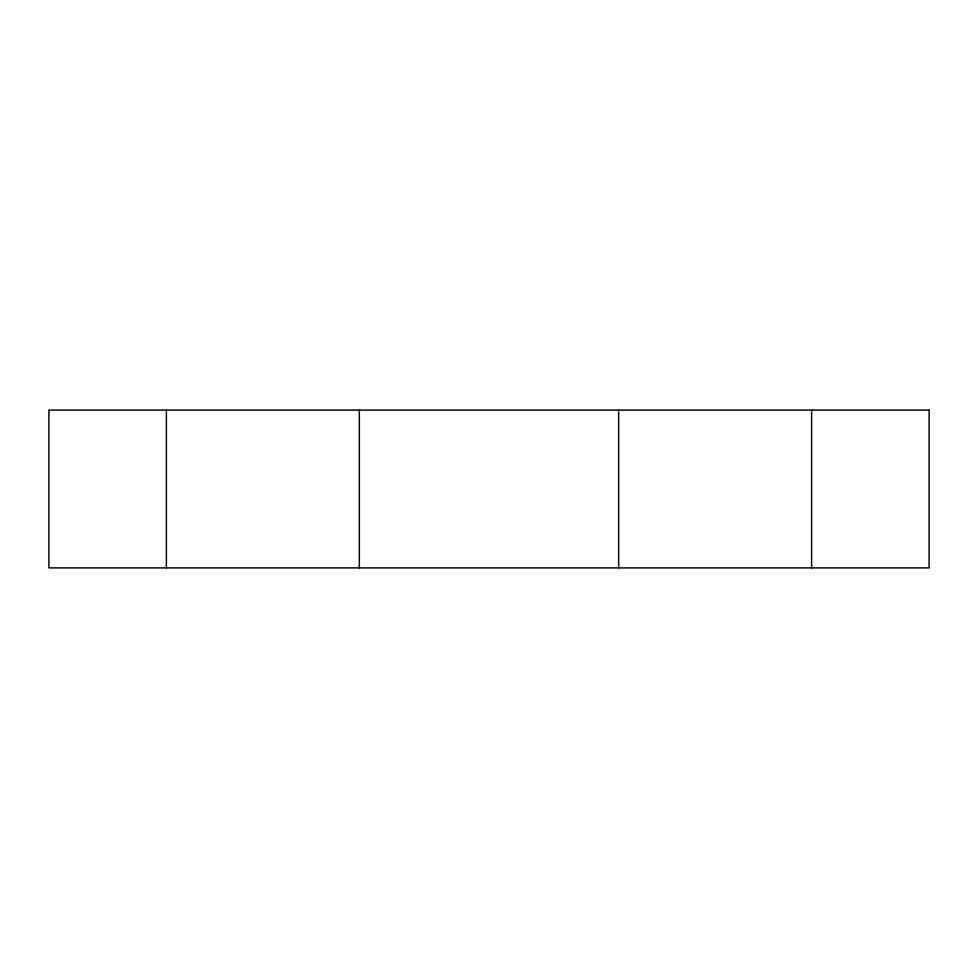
<?xml version="1.0" encoding="UTF-8"?>
<svg xmlns="http://www.w3.org/2000/svg" width="978" height="978" viewBox="0 0 978 978"><rect width="100%" height="100%" fill="white"/><g stroke="black" fill="none" stroke-linecap="round" stroke-linejoin="round"><path stroke-width="1.47" d="M811.618 410.1L811.618 567.9M618.658 410.1L618.658 567.9M359.342 410.1L359.342 567.9M166.382 410.1L166.382 567.9M929.1 410.1L48.9 410.1L48.9 567.9L929.1 567.9L929.1 410.1"/></g></svg>
